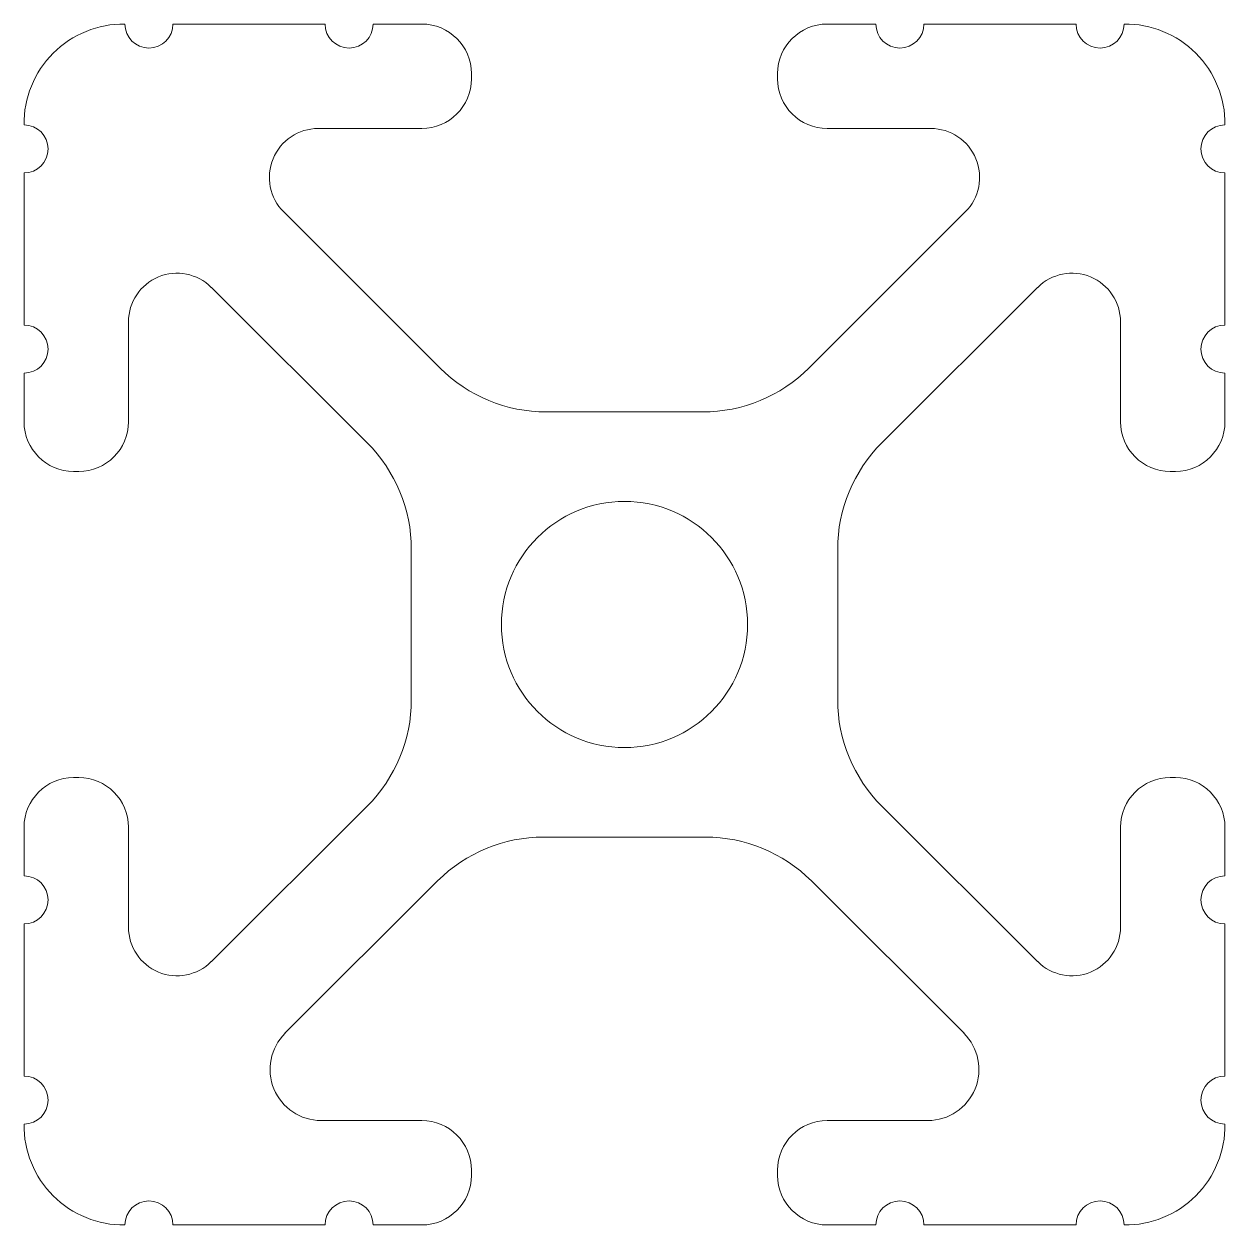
# Model space of a CAD drawing. Header units: inches. Extents: x -0.5 to 0.5, y -0.5 to 0.5.
import ezdxf

# ---------------------------------------------------------------- set-up
doc = ezdxf.new("R2010")
doc.units = ezdxf.units.IN
doc.header["$MEASUREMENT"] = 0

msp = doc.modelspace()

# ---------------------------------------------------------------- linework, layer by layer
at = {"color": 7, "linetype": 'Continuous', "lineweight": 15}
for p, q in [((-0.2493, 0.5), (-0.376, 0.5)), ((-0.1688, 0.5), (-0.2093, 0.5)), ((0.2093, 0.5), (0.1688, 0.5)), ((0.376, 0.5), (0.2493, 0.5)), ((-0.1275, 0.4543), (-0.1275, 0.4587)), ((0.1275, 0.4587), (0.1275, 0.4543)), ((-0.255, 0.413), (-0.1688, 0.413)), ((0.1688, 0.413), (0.255, 0.413)), ((-0.5, 0.376), (-0.5, 0.2493)), ((0.5, 0.2493), (0.5, 0.376)), ((-0.1535, 0.2135), (-0.2837, 0.3435)), ((0.2837, 0.3435), (0.1535, 0.2135)), ((-0.344, 0.2807), (-0.2142, 0.1512)), ((0.2142, 0.1512), (0.344, 0.2807)), ((-0.413, 0.1688), (-0.413, 0.2521)), ((0.413, 0.2521), (0.413, 0.1688)), ((-0.5, 0.2093), (-0.5, 0.1688)), ((0.5, 0.1688), (0.5, 0.2093)), ((0.0652, 0.177), (-0.0652, 0.177)), ((-0.4587, 0.1275), (-0.4543, 0.1275)), ((0.4543, 0.1275), (0.4587, 0.1275)), ((-0.1775, 0.0627), (-0.1775, -0.0627)), ((0.1775, -0.0627), (0.1775, 0.0627)), ((-0.4543, -0.1275), (-0.4587, -0.1275)), ((0.4587, -0.1275), (0.4543, -0.1275)), ((-0.2142, -0.1512), (-0.344, -0.2807)), ((0.344, -0.2807), (0.2142, -0.1512)), ((-0.5, -0.1688), (-0.5, -0.2093)), ((-0.413, -0.2521), (-0.413, -0.1688)), ((0.413, -0.1688), (0.413, -0.2521)), ((0.5, -0.2093), (0.5, -0.1688)), ((-0.0673, -0.177), (0.0673, -0.177)), ((-0.2827, -0.3404), (-0.1556, -0.2135)), ((0.1556, -0.2135), (0.2827, -0.3404)), ((-0.5, -0.2493), (-0.5, -0.376)), ((0.5, -0.376), (0.5, -0.2493)), ((-0.1688, -0.413), (-0.2526, -0.413)), ((0.2526, -0.413), (0.1688, -0.413)), ((-0.1275, -0.4587), (-0.1275, -0.4543)), ((0.1275, -0.4543), (0.1275, -0.4587)), ((-0.376, -0.5), (-0.2493, -0.5)), ((-0.2093, -0.5), (-0.1688, -0.5)), ((0.1688, -0.5), (0.2093, -0.5)), ((0.2493, -0.5), (0.376, -0.5))]:
    msp.add_line(p, q, dxfattribs=at)
msp.add_circle((0, 0), 0.1025, dxfattribs=at)
for centre, radius, start, end in [((-0.396, 0.5), 0.02, 180.0172, 0), ((-0.2293, 0.5), 0.02, 180, 0), ((0.2293, 0.5), 0.02, 180, 0), ((0.396, 0.5), 0.02, 180, 359.9828), ((-0.417, 0.417), 0.083, 89.3108, 180.6903), ((-0.1688, 0.4587), 0.0413, 0, 90), ((0.1688, 0.4587), 0.0413, 90, 180), ((0.417, 0.417), 0.083, 359.3097, 90.6892), ((-0.1688, 0.4543), 0.0413, 270, 0), ((0.1688, 0.4543), 0.0413, 180, 270), ((-0.5, 0.396), 0.02, 270, 89.9827), ((-0.255, 0.3723), 0.0407, 90, 225.0655), ((0.255, 0.3723), 0.0407, 314.9345, 90), ((0.5, 0.396), 0.02, 90.0173, 270), ((-0.3726, 0.2521), 0.0404, 45.0655, 180), ((0.3726, 0.2521), 0.0404, 0, 134.9345), ((-0.5, 0.2293), 0.02, 270, 90), ((0.5, 0.2293), 0.02, 90, 270), ((-0.0652, 0.302), 0.125, 225.0655, 270), ((0.0652, 0.302), 0.125, 270, 314.9345), ((-0.4587, 0.1688), 0.0413, 180, 270), ((-0.4543, 0.1688), 0.0413, 270, 0), ((0.4543, 0.1688), 0.0413, 180, 270), ((0.4587, 0.1688), 0.0413, 270, 0), ((-0.3025, 0.0627), 0.125, 0, 45.0655), ((0.3025, 0.0627), 0.125, 134.9345, 180), ((-0.3025, -0.0627), 0.125, 314.9345, 0), ((0.3025, -0.0627), 0.125, 180, 225.0655), ((-0.4587, -0.1688), 0.0413, 90, 180), ((-0.4543, -0.1688), 0.0413, 0, 90), ((0.4543, -0.1688), 0.0413, 90, 180), ((0.4587, -0.1688), 0.0413, 0, 90), ((-0.0673, -0.302), 0.125, 90, 134.9478), ((0.0673, -0.302), 0.125, 45.0522, 90), ((-0.5, -0.2293), 0.02, 270, 90), ((0.5, -0.2293), 0.02, 90, 270), ((-0.3726, -0.2521), 0.0404, 180, 314.9345), ((0.3726, -0.2521), 0.0404, 225.0655, 0), ((-0.2526, -0.3705), 0.0425, 134.9478, 270), ((0.2526, -0.3705), 0.0425, 270, 45.0522), ((-0.5, -0.396), 0.02, 270.0173, 90), ((0.5, -0.396), 0.02, 90, 269.9827), ((-0.417, -0.417), 0.083, 179.3097, 270.6892), ((-0.1688, -0.4543), 0.0413, 0, 90), ((0.1688, -0.4543), 0.0413, 90, 180), ((0.417, -0.417), 0.083, 269.3108, 0.6903), ((-0.1688, -0.4587), 0.0413, 270, 0), ((0.1688, -0.4587), 0.0413, 180, 270), ((-0.396, -0.5), 0.02, 0, 179.9828), ((-0.2293, -0.5), 0.02, 0, 180), ((0.2293, -0.5), 0.02, 0, 180), ((0.396, -0.5), 0.02, 0.0172, 180)]:
    msp.add_arc(centre, radius, start, end, dxfattribs=at)

doc.saveas('drawing.dxf')
